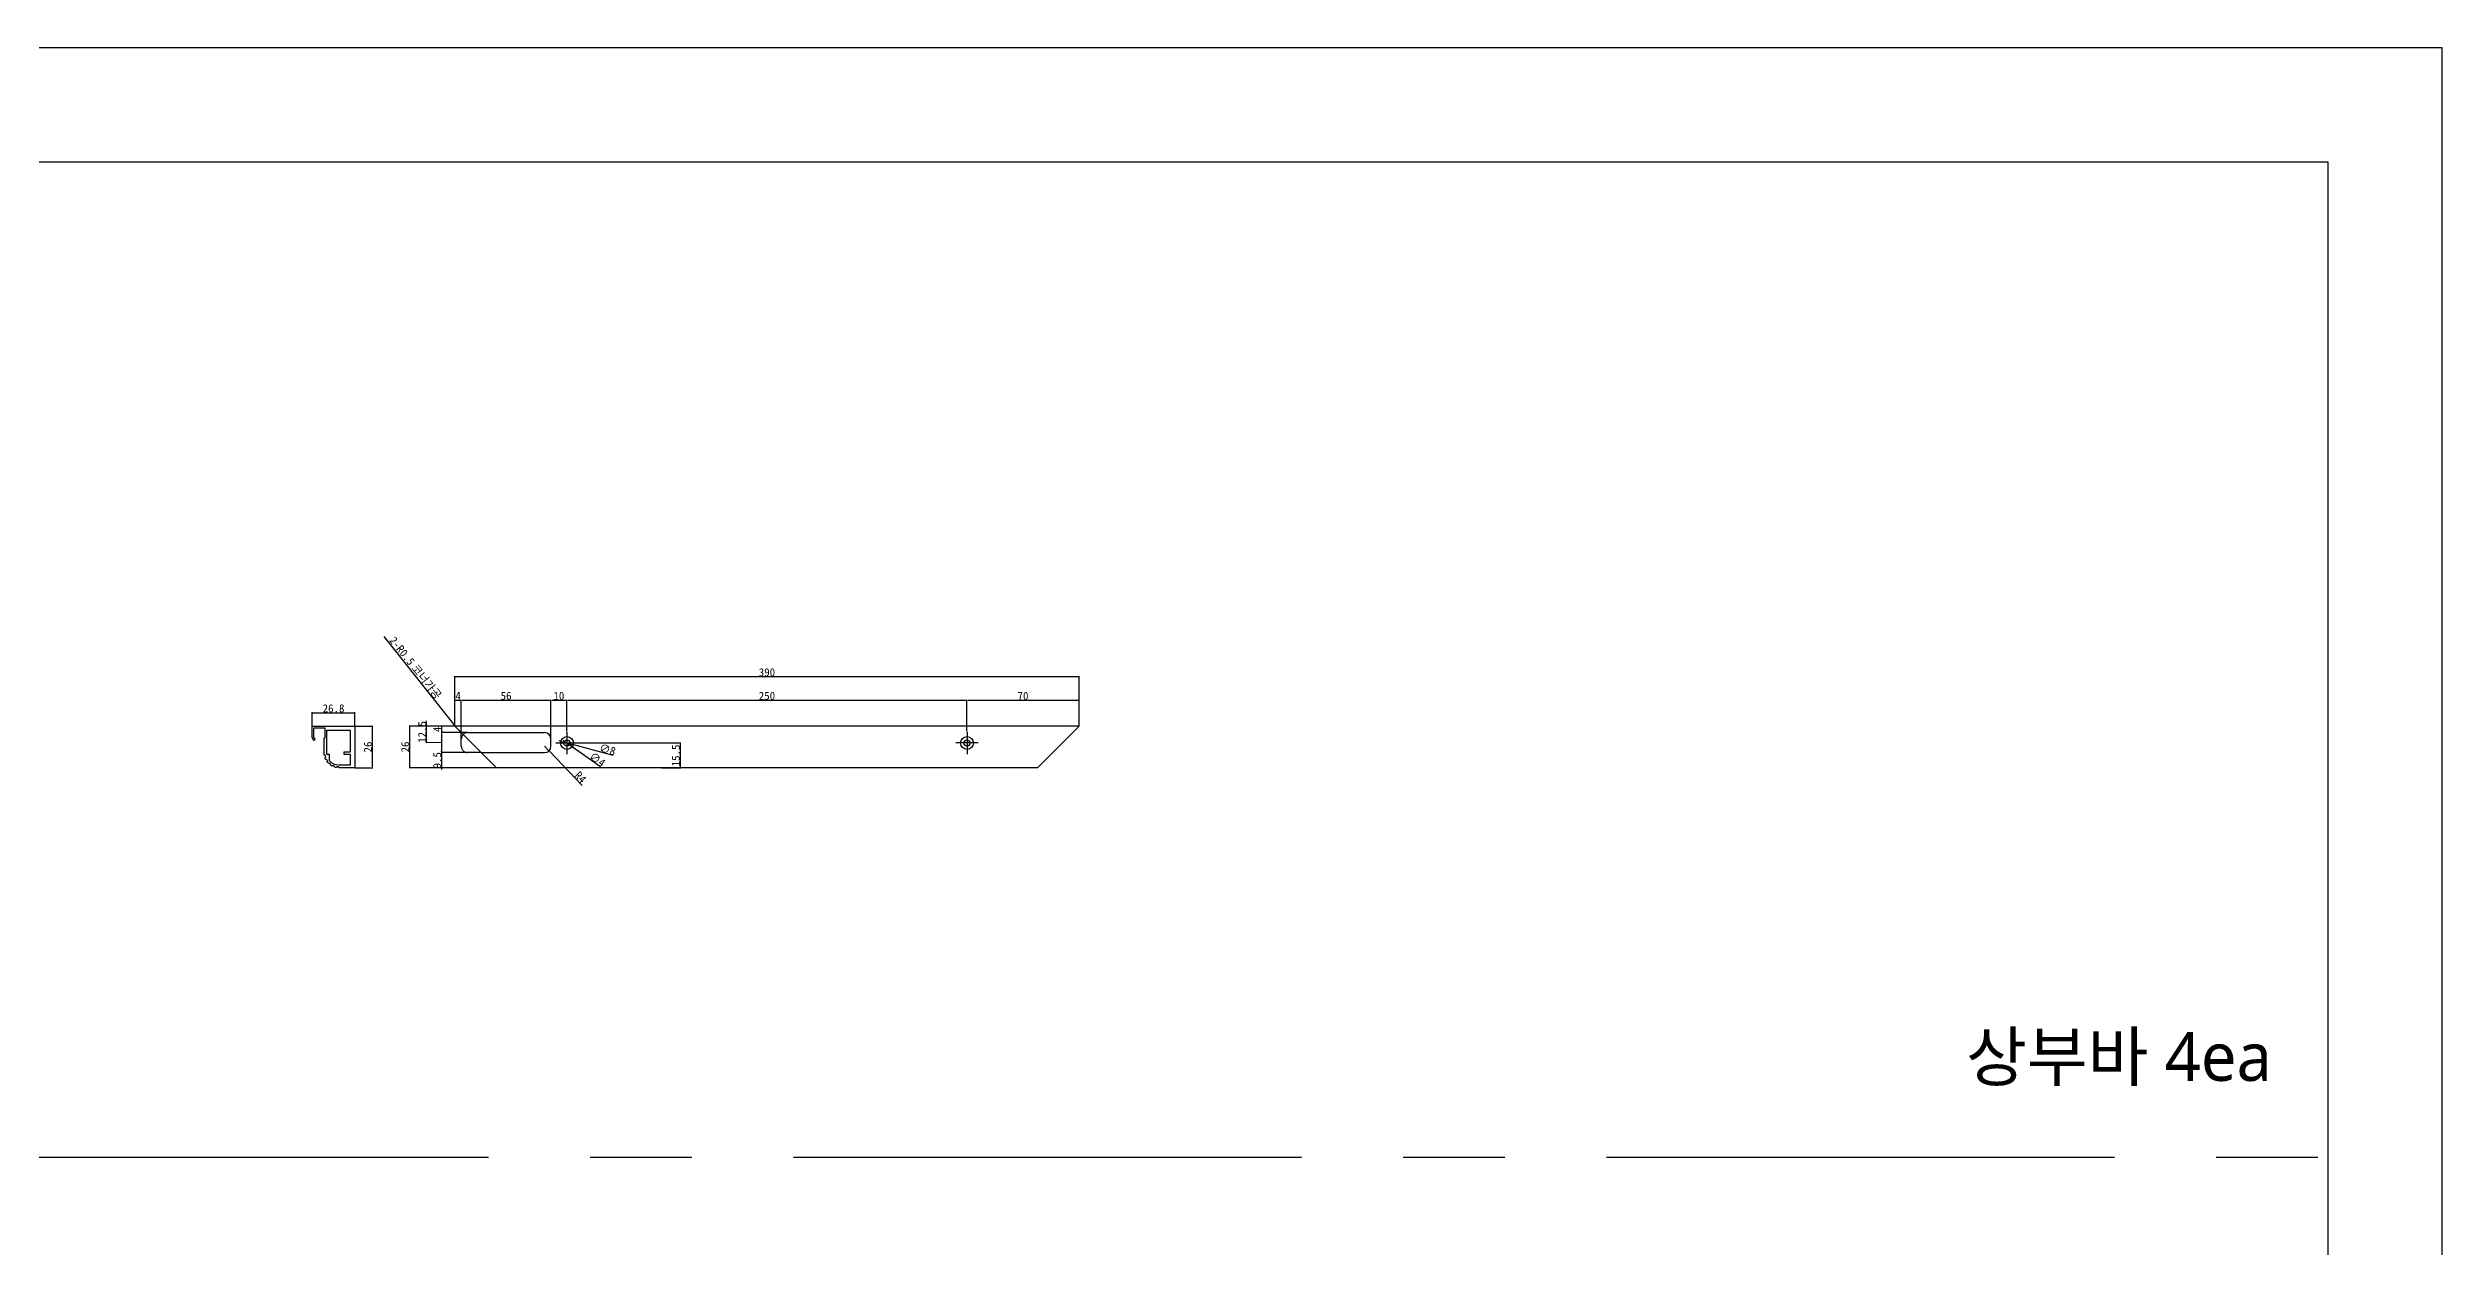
# Model space of a CAD drawing. Header units: millimetres. Extents: x -44117 to 256353, y -2095463 to 65325.
# Drawn here: x -8971 to -7475, y 61152 to 61900 of the extents above; entities that cross this region are included whole.
import ezdxf

# ---------------------------------------------------------------- set-up
doc = ezdxf.new("R2010")
doc.units = ezdxf.units.MM
doc.header["$LTSCALE"] = 10
doc.linetypes.add('CENTER', pattern=[50.8, 31.75, -6.35, 6.35, -6.35])
doc.linetypes.add('HIDDEN', pattern=[9.525, 6.35, -3.175])
doc.layers.add('cen', color=1, linetype='CENTER')
doc.layers.add('hid', color=8, linetype='HIDDEN')
doc.styles.add('고딕', font='')
doc.styles.get('고딕').set_extended_font_data('HYgtrE')
doc.dimstyles.new('hi01 a4 - 1scale', dxfattribs={"dimtxt": 5, "dimasz": 0.5, "dimexe": 0.3, "dimexo": 0.3, "dimgap": 0.2, "dimtad": 1, "dimdec": 1, "dimdsep": 46, "dimtxsty": 'Standard', "dimcen": 1, "dimclrd": 251, "dimclre": 251, "dimclrt": 3, "dimadec": 1, "dimazin": 2, "dimtfac": 1, "dimtdec": 1, "dimtix": 1, "dimtmove": 1, "dimatfit": 3, "dimfxl": 0, "dimarcsym": 0})

# ---------------------------------------------------------------- blocks, each defined once
blk = doc.blocks.new('*D916')
at = {"color": 251, "lineweight": -2, "transparency": 16777216}
for p, q in [((-8716.4, 61476.9), (-8716.4, 61493.1)), ((-8715.9, 61492.8), (-8712.9, 61492.8)), ((-8712.4, 61468.9), (-8712.4, 61493.1))]:
    blk.add_line(p, q, dxfattribs=at)
at = {"color": 251, "transparency": 16777216}
for points in [[(-8715.9, 61492.8), (-8715.9, 61492.7), (-8716.4, 61492.8)], [(-8712.9, 61492.8), (-8712.9, 61492.7), (-8712.4, 61492.8)]]:
    blk.add_solid(points, dxfattribs=at)
at = {"layer": 'Defpoints', "color": 0, "transparency": 16777216}
for p in [(-8712.4, 61492.8), (-8716.4, 61476.6), (-8712.4, 61468.6)]:
    blk.add_point(p, dxfattribs=at)
at = {"color": 3, "transparency": 16777216, "insert": (-8714.4, 61495.5), "char_height": 5, "attachment_point": 5}
blk.add_mtext('4', dxfattribs=at)
blk = doc.blocks.new('*D917')
at = {"color": 251, "lineweight": -2, "transparency": 16777216}
for p, q in [((-8712.4, 61476.9), (-8712.4, 61493.1)), ((-8711.9, 61492.8), (-8656.9, 61492.8)), ((-8656.4, 61468.9), (-8656.4, 61493.1))]:
    blk.add_line(p, q, dxfattribs=at)
at = {"color": 251, "transparency": 16777216}
for points in [[(-8711.9, 61492.8), (-8711.9, 61492.7), (-8712.4, 61492.8)], [(-8656.9, 61492.8), (-8656.9, 61492.7), (-8656.4, 61492.8)]]:
    blk.add_solid(points, dxfattribs=at)
at = {"layer": 'Defpoints', "color": 0, "transparency": 16777216}
for p in [(-8656.4, 61492.8), (-8712.4, 61476.6), (-8656.4, 61468.6)]:
    blk.add_point(p, dxfattribs=at)
at = {"color": 3, "transparency": 16777216, "insert": (-8684.4, 61495.5), "char_height": 5, "attachment_point": 5}
blk.add_mtext('56', dxfattribs=at)
blk = doc.blocks.new('*D919')
at = {"color": 251, "lineweight": -2, "transparency": 16777216}
for p, q in [((-8656.4, 61476.9), (-8656.4, 61493.1)), ((-8655.9, 61492.8), (-8646.9, 61492.8)), ((-8646.4, 61473.4), (-8646.4, 61493.1))]:
    blk.add_line(p, q, dxfattribs=at)
at = {"color": 251, "transparency": 16777216}
for points in [[(-8655.9, 61492.8), (-8655.9, 61492.7), (-8656.4, 61492.8)], [(-8646.9, 61492.8), (-8646.9, 61492.7), (-8646.4, 61492.8)]]:
    blk.add_solid(points, dxfattribs=at)
at = {"layer": 'Defpoints', "color": 0, "transparency": 16777216}
for p in [(-8646.4, 61492.8), (-8656.4, 61476.6), (-8646.4, 61473.1)]:
    blk.add_point(p, dxfattribs=at)
at = {"color": 3, "transparency": 16777216, "insert": (-8651.4, 61495.5), "char_height": 5, "attachment_point": 5}
blk.add_mtext('10', dxfattribs=at)
blk = doc.blocks.new('*D920')
at = {"color": 251, "lineweight": -2, "transparency": 16777216}
for p, q in [((-8646.4, 61473.4), (-8646.4, 61493.1)), ((-8645.9, 61492.8), (-8396.9, 61492.8)), ((-8396.4, 61473.4), (-8396.4, 61493.1))]:
    blk.add_line(p, q, dxfattribs=at)
at = {"color": 251, "transparency": 16777216}
for points in [[(-8645.9, 61492.8), (-8645.9, 61492.7), (-8646.4, 61492.8)], [(-8396.9, 61492.8), (-8396.9, 61492.7), (-8396.4, 61492.8)]]:
    blk.add_solid(points, dxfattribs=at)
at = {"layer": 'Defpoints', "color": 0, "transparency": 16777216}
for p in [(-8396.4, 61492.8), (-8646.4, 61473.1), (-8396.4, 61473.1)]:
    blk.add_point(p, dxfattribs=at)
at = {"color": 3, "transparency": 16777216, "insert": (-8521.4, 61495.5), "char_height": 5, "attachment_point": 5}
blk.add_mtext('250', dxfattribs=at)
blk = doc.blocks.new('*D921')
at = {"color": 251, "lineweight": -2, "transparency": 16777216}
for p, q in [((-8716.4, 61476.9), (-8716.4, 61507.8)), ((-8326.9, 61507.5), (-8715.9, 61507.5)), ((-8326.4, 61476.9), (-8326.4, 61507.8))]:
    blk.add_line(p, q, dxfattribs=at)
at = {"color": 251, "transparency": 16777216}
for points in [[(-8715.9, 61507.6), (-8715.9, 61507.4), (-8716.4, 61507.5)], [(-8326.9, 61507.6), (-8326.9, 61507.4), (-8326.4, 61507.5)]]:
    blk.add_solid(points, dxfattribs=at)
at = {"layer": 'Defpoints', "color": 0, "transparency": 16777216}
for p in [(-8716.4, 61507.5), (-8716.4, 61476.6), (-8326.4, 61476.6)]:
    blk.add_point(p, dxfattribs=at)
at = {"color": 3, "transparency": 16777216, "insert": (-8521.4, 61510.2), "char_height": 5, "attachment_point": 5}
blk.add_mtext('390', dxfattribs=at)
blk = doc.blocks.new('*D922')
at = {"color": 251, "lineweight": -2, "transparency": 16777216}
for p, q in [((-8396.4, 61476.9), (-8396.4, 61493.1)), ((-8395.9, 61492.8), (-8326.9, 61492.8)), ((-8326.4, 61476.9), (-8326.4, 61493.1))]:
    blk.add_line(p, q, dxfattribs=at)
at = {"color": 251, "transparency": 16777216}
for points in [[(-8395.9, 61492.8), (-8395.9, 61492.7), (-8396.4, 61492.8)], [(-8326.9, 61492.8), (-8326.9, 61492.7), (-8326.4, 61492.8)]]:
    blk.add_solid(points, dxfattribs=at)
at = {"layer": 'Defpoints', "color": 0, "transparency": 16777216}
for p in [(-8326.4, 61492.8), (-8396.4, 61476.6), (-8326.4, 61476.6)]:
    blk.add_point(p, dxfattribs=at)
at = {"color": 3, "transparency": 16777216, "insert": (-8361.4, 61495.5), "char_height": 5, "attachment_point": 5}
blk.add_mtext('70', dxfattribs=at)
blk = doc.blocks.new('*D923')
at = {"color": 251, "lineweight": -2, "transparency": 16777216}
for p, q in [((-8805.6, 61475.9), (-8805.6, 61485.3)), ((-8805.1, 61485), (-8779.3, 61485)), ((-8778.8, 61475.9), (-8778.8, 61485.3))]:
    blk.add_line(p, q, dxfattribs=at)
at = {"color": 251, "transparency": 16777216}
for points in [[(-8805.1, 61485.1), (-8805.1, 61484.9), (-8805.6, 61485)], [(-8779.3, 61485.1), (-8779.3, 61484.9), (-8778.8, 61485)]]:
    blk.add_solid(points, dxfattribs=at)
at = {"layer": 'Defpoints', "color": 0, "transparency": 16777216}
for p in [(-8805.6, 61475.6), (-8778.8, 61485), (-8778.8, 61475.6)]:
    blk.add_point(p, dxfattribs=at)
at = {"color": 3, "transparency": 16777216, "insert": (-8792.2, 61487.7), "char_height": 5, "attachment_point": 5}
blk.add_mtext('26.8', dxfattribs=at)
blk = doc.blocks.new('*D924')
at = {"color": 251, "lineweight": -2, "transparency": 16777216}
for p, q in [((-8779, 61476.6), (-8767.7, 61476.6)), ((-8768, 61476.1), (-8768, 61451.1)), ((-8779, 61450.6), (-8767.7, 61450.6))]:
    blk.add_line(p, q, dxfattribs=at)
at = {"color": 251, "transparency": 16777216}
for points in [[(-8768.1, 61476.1), (-8767.9, 61476.1), (-8768, 61476.6)], [(-8768.1, 61451.1), (-8767.9, 61451.1), (-8768, 61450.6)]]:
    blk.add_solid(points, dxfattribs=at)
at = {"layer": 'Defpoints', "color": 0, "transparency": 16777216}
for p in [(-8779.3, 61476.6), (-8779.3, 61450.6), (-8768, 61450.6)]:
    blk.add_point(p, dxfattribs=at)
at = {"color": 3, "transparency": 16777216, "insert": (-8770.7, 61463.6), "char_height": 5, "attachment_point": 5, "rotation": 90}
blk.add_mtext('26', dxfattribs=at)
blk = doc.blocks.new('*D925')
at = {"color": 251, "lineweight": -2, "transparency": 16777216}
for p, q in [((-8716.7, 61476.6), (-8725, 61476.6)), ((-8708.7, 61472.6), (-8725, 61472.6)), ((-8724.7, 61476.1), (-8724.7, 61473.1))]:
    blk.add_line(p, q, dxfattribs=at)
at = {"color": 251, "transparency": 16777216}
for points in [[(-8724.8, 61476.1), (-8724.7, 61476.1), (-8724.7, 61476.6)], [(-8724.8, 61473.1), (-8724.7, 61473.1), (-8724.7, 61472.6)]]:
    blk.add_solid(points, dxfattribs=at)
at = {"layer": 'Defpoints', "color": 0, "transparency": 16777216}
for p in [(-8724.7, 61472.6), (-8716.4, 61476.6), (-8708.4, 61472.6)]:
    blk.add_point(p, dxfattribs=at)
at = {"color": 3, "transparency": 16777216, "insert": (-8727.4, 61474.6), "char_height": 5, "attachment_point": 5, "rotation": 90}
blk.add_mtext('4', dxfattribs=at)
blk = doc.blocks.new('*D926')
at = {"color": 251, "lineweight": -2, "transparency": 16777216}
for p, q in [((-8734.1, 61466.1), (-8734.1, 61479.9)), ((-8708.7, 61472.6), (-8725, 61472.6)), ((-8724.7, 61466.3), (-8734.1, 61466.1)), ((-8700.2, 61460.1), (-8725, 61460.1)), ((-8724.7, 61472.1), (-8724.7, 61460.6))]:
    blk.add_line(p, q, dxfattribs=at)
at = {"color": 251, "transparency": 16777216}
for points in [[(-8724.8, 61472.1), (-8724.7, 61472.1), (-8724.7, 61472.6)], [(-8724.8, 61460.6), (-8724.7, 61460.6), (-8724.7, 61460.1)]]:
    blk.add_solid(points, dxfattribs=at)
at = {"layer": 'Defpoints', "color": 0, "transparency": 16777216}
for p in [(-8708.4, 61472.6), (-8724.7, 61460.1), (-8699.9, 61460.1)]:
    blk.add_point(p, dxfattribs=at)
at = {"color": 3, "transparency": 16777216, "insert": (-8736.8, 61473), "char_height": 5, "attachment_point": 5, "rotation": 90}
blk.add_mtext('12.5', dxfattribs=at)
blk = doc.blocks.new('*D927')
at = {"color": 251, "lineweight": -2, "transparency": 16777216}
for p, q in [((-8700.2, 61460.1), (-8725, 61460.1)), ((-8724.7, 61460.6), (-8724.7, 61461.1)), ((-8724.7, 61460.1), (-8724.7, 61450.6)), ((-8690.7, 61450.6), (-8725, 61450.6)), ((-8724.7, 61450.1), (-8724.7, 61449.6))]:
    blk.add_line(p, q, dxfattribs=at)
at = {"color": 251, "transparency": 16777216}
for points in [[(-8724.8, 61460.6), (-8724.7, 61460.6), (-8724.7, 61460.1)], [(-8724.8, 61450.1), (-8724.7, 61450.1), (-8724.7, 61450.6)]]:
    blk.add_solid(points, dxfattribs=at)
at = {"layer": 'Defpoints', "color": 0, "transparency": 16777216}
for p in [(-8699.9, 61460.1), (-8724.7, 61450.6), (-8690.4, 61450.6)]:
    blk.add_point(p, dxfattribs=at)
at = {"color": 3, "transparency": 16777216, "insert": (-8727.4, 61455.3), "char_height": 5, "attachment_point": 5, "rotation": 90}
blk.add_mtext('9.5', dxfattribs=at)
blk = doc.blocks.new('*D928')
at = {"color": 251, "lineweight": -2, "transparency": 16777216}
for p, q in [((-8716.7, 61476.6), (-8745, 61476.6)), ((-8744.7, 61476.1), (-8744.7, 61451.1)), ((-8690.7, 61450.6), (-8745, 61450.6))]:
    blk.add_line(p, q, dxfattribs=at)
at = {"color": 251, "transparency": 16777216}
for points in [[(-8744.8, 61476.1), (-8744.7, 61476.1), (-8744.7, 61476.6)], [(-8744.8, 61451.1), (-8744.7, 61451.1), (-8744.7, 61450.6)]]:
    blk.add_solid(points, dxfattribs=at)
at = {"layer": 'Defpoints', "color": 0, "transparency": 16777216}
for p in [(-8716.4, 61476.6), (-8744.7, 61450.6), (-8690.4, 61450.6)]:
    blk.add_point(p, dxfattribs=at)
at = {"color": 3, "transparency": 16777216, "insert": (-8747.4, 61463.6), "char_height": 5, "attachment_point": 5, "rotation": 90}
blk.add_mtext('26', dxfattribs=at)
blk = doc.blocks.new('*D929')
at = {"color": 251, "lineweight": -2, "transparency": 16777216}
for p, q in [((-8660.4, 61464.1), (-8657.6, 61461.2)), ((-8636.8, 61439.6), (-8657.2, 61460.9))]:
    blk.add_line(p, q, dxfattribs=at)
at = {"color": 251, "transparency": 16777216}
blk.add_solid([(-8657.2, 61460.9), (-8657.3, 61460.8), (-8657.6, 61461.2)], dxfattribs=at)
at = {"layer": 'Defpoints', "color": 0, "transparency": 16777216}
for p in [(-8660.4, 61464.1), (-8657.6, 61461.2)]:
    blk.add_point(p, dxfattribs=at)
at = {"color": 3, "transparency": 16777216, "insert": (-8637.9, 61444.7), "char_height": 5, "attachment_point": 5, "rotation": 313.9845}
blk.add_mtext('R4', dxfattribs=at)
blk = doc.blocks.new('*D930')
at = {"color": 251, "lineweight": -2, "transparency": 16777216}
for p, q in [((-8650.7, 61467.3), (-8651.2, 61467.4)), ((-8650.2, 61467.1), (-8642.5, 61465)), ((-8617.5, 61458.2), (-8642, 61464.9))]:
    blk.add_line(p, q, dxfattribs=at)
at = {"color": 251, "transparency": 16777216}
for points in [[(-8650.7, 61467.4), (-8650.7, 61467.2), (-8650.2, 61467.1)], [(-8642, 61465), (-8642, 61464.8), (-8642.5, 61465)]]:
    blk.add_solid(points, dxfattribs=at)
at = {"layer": 'Defpoints', "color": 0, "transparency": 16777216}
for p in [(-8650.2, 61467.1), (-8642.5, 61465)]:
    blk.add_point(p, dxfattribs=at)
at = {"color": 3, "transparency": 16777216, "insert": (-8621, 61462), "char_height": 5, "attachment_point": 5, "rotation": 344.7203}
blk.add_mtext('∅8', dxfattribs=at)
blk = doc.blocks.new('*D931')
at = {"color": 251, "lineweight": -2, "transparency": 16777216}
for p, q in [((-8648.4, 61467.5), (-8648.8, 61467.8)), ((-8648, 61467.2), (-8644.7, 61464.9)), ((-8625.3, 61451.1), (-8644.3, 61464.6))]:
    blk.add_line(p, q, dxfattribs=at)
at = {"color": 251, "transparency": 16777216}
for points in [[(-8648.4, 61467.6), (-8648.5, 61467.5), (-8648, 61467.2)], [(-8644.3, 61464.7), (-8644.4, 61464.6), (-8644.7, 61464.9)]]:
    blk.add_solid(points, dxfattribs=at)
at = {"layer": 'Defpoints', "color": 0, "transparency": 16777216}
for p in [(-8648, 61467.2), (-8644.7, 61464.9)]:
    blk.add_point(p, dxfattribs=at)
at = {"color": 3, "transparency": 16777216, "insert": (-8627.3, 61455.8), "char_height": 5, "attachment_point": 5, "rotation": 324.5302}
blk.add_mtext('∅4', dxfattribs=at)
blk = doc.blocks.new('*D932')
at = {"color": 251, "lineweight": -2, "transparency": 16777216}
for p, q in [((-8639.1, 61466.1), (-8575.3, 61466.1)), ((-8575.6, 61465.6), (-8575.6, 61451.1)), ((-8587.2, 61450.6), (-8575.3, 61450.6))]:
    blk.add_line(p, q, dxfattribs=at)
at = {"color": 251, "transparency": 16777216}
for points in [[(-8575.7, 61465.6), (-8575.5, 61465.6), (-8575.6, 61466.1)], [(-8575.7, 61451.1), (-8575.5, 61451.1), (-8575.6, 61450.6)]]:
    blk.add_solid(points, dxfattribs=at)
at = {"layer": 'Defpoints', "color": 0, "transparency": 16777216}
for p in [(-8639.4, 61466.1), (-8587.5, 61450.6), (-8575.6, 61450.6)]:
    blk.add_point(p, dxfattribs=at)
at = {"color": 3, "transparency": 16777216, "insert": (-8578.3, 61458.3), "char_height": 5, "attachment_point": 5, "rotation": 90}
blk.add_mtext('15.5', dxfattribs=at)
blk = doc.blocks.new('*D918')
at = {"color": 251, "lineweight": -2, "transparency": 16777216}
for p, q in [((-8760.7, 61532.6), (-8716.5, 61476.9)), ((-8715.9, 61476.1), (-8716.2, 61476.5))]:
    blk.add_line(p, q, dxfattribs=at)
at = {"color": 251, "transparency": 16777216}
blk.add_solid([(-8716.4, 61476.9), (-8716.6, 61476.8), (-8716.2, 61476.5)], dxfattribs=at)
at = {"layer": 'Defpoints', "color": 0, "transparency": 16777216}
for p in [(-8716.2, 61476.5), (-8715.9, 61476.1)]:
    blk.add_point(p, dxfattribs=at)
at = {"color": 3, "transparency": 16777216, "insert": (-8741.2, 61512.9), "char_height": 5, "attachment_point": 5, "rotation": 308.4076}
blk.add_mtext('2-R0.5{\\f굴림|b0|i0|c129|p50; 코너가공}', dxfattribs=at)
blk = doc.blocks.new('a4 1scale')
for points in [[(-15154.83, -4509.61), (-14857.83, -4509.61), (-14857.83, -4299.61), (-15154.83, -4299.61)], [(-15144.83, -4499.61), (-14867.83, -4499.61), (-14867.83, -4309.61), (-15144.83, -4309.61)]]:
    blk.add_lwpolyline(points, close=True)

msp = doc.modelspace()

# ---------------------------------------------------------------- linework, layer by layer
for p, q in [((-8326.36849, 61476.58805), (-8716.36849, 61476.58805)), ((-8716.36849, 61476.58805), (-8690.37103, 61450.59058)), ((-8708.36849, 61472.58805), (-8660.36849, 61472.58805)), ((-8326.36849, 61476.58805), (-8352.36596, 61450.59058)), ((-8699.86849, 61460.08805), (-8660.36849, 61460.08805)), ((-8656.36849, 61464.08805), (-8656.36849, 61468.58805)), ((-8352.36596, 61450.59058), (-8690.37103, 61450.59058))]:
    msp.add_line(p, q)
for points in [[(-8778.84802, 61476.08805), (-8778.84802, 61451.09058, -0.4142135624), (-8779.34802, 61450.59058), (-8788.54639, 61450.59058, -0.4142135624), (-8788.84639, 61450.89058), (-8788.84639, 61450.89564, 0.4043730092), (-8789.13628, 61451.19547, -0.022416536), (-8789.90465, 61451.25594, 0.4043730092), (-8790.23787, 61451.00515, -0.424123069), (-8790.59107, 61450.75753, -0.022416536), (-8791.3928, 61450.95001, -0.424123069), (-8791.59508, 61451.33099, 0.4043730092), (-8791.77813, 61451.70573, -0.022416536), (-8792.4902, 61452.00068, 0.4043730092), (-8792.88461, 61451.86513, -0.424123069), (-8793.29704, 61451.73877, -0.022416536), (-8794.00006, 61452.16958, -0.424123069), (-8794.07471, 61452.59442, 0.4043730092), (-8794.133, 61453.00738, -0.022416536), (-8794.71907, 61453.50794, 0.4043730092), (-8795.13607, 61453.50091, -0.4241230691), (-8795.56736, 61453.50818, -0.022416536), (-8796.10284, 61454.13515, -0.424123069), (-8796.04255, 61454.56227, 0.4043730092), (-8795.97038, 61454.97303, -0.022416536), (-8796.37309, 61455.63019, 0.4043730092), (-8796.77184, 61455.75237, -0.424123069), (-8797.17978, 61455.89256, -0.022416536), (-8797.49531, 61456.65431, -0.4241230691), (-8797.30599, 61457.0419, 0.4043730092), (-8797.11041, 61457.41025, -0.022416536), (-8797.29034, 61458.15969, 0.4043730092), (-8797.63182, 61458.39911, -0.424123069), (-8797.97647, 61458.6585, -0.0308511276), (-8798.04639, 61459.79058), (-8798.04639, 61469.08805, -0.4142135624), (-8797.74639, 61469.38805), (-8797.64639, 61469.38805, 0.4142135624), (-8797.44639, 61469.58805), (-8797.44639, 61475.08805, 0.4142135624), (-8797.74639, 61475.38805), (-8804.34639, 61475.38805, 0.4142135624), (-8804.64639, 61475.08805), (-8804.64639, 61469.58805, 0.4142135624), (-8804.44639, 61469.38805), (-8804.34639, 61469.38805, -0.4142135624), (-8804.04639, 61469.08805), (-8804.04639, 61467.88805, -0.855700792), (-8804.63205, 61467.79642), (-8805.64639, 61469.63746), (-8805.64639, 61475.58805, -0.4142135624), (-8804.64639, 61476.58805), (-8779.34802, 61476.58805, -0.4142135623), (-8778.84802, 61476.08805)], [(-8794.64639, 61458.88805), (-8796.44639, 61458.88805), (-8796.44639, 61474.08805), (-8781.84639, 61474.08805), (-8781.84639, 61460.38805), (-8785.64639, 61460.38805, 0.4142135624), (-8785.84639, 61460.18805), (-8785.84639, 61459.28805, 0.4142135624), (-8785.64639, 61459.08805), (-8781.84639, 61459.08805), (-8781.84639, 61452.19058), (-8788.84639, 61452.19058, -0.2205202393), (-8794.64639, 61454.87937), (-8794.64639, 61458.88805)]]:
    msp.add_lwpolyline(points, format="xyb", close=True)
for centre, radius in [((-8646.36849, 61466.08805), 4), ((-8646.36849, 61466.08805), 2), ((-8396.36849, 61466.08805), 4), ((-8396.36849, 61466.08805), 2)]:
    msp.add_circle(centre, radius)
for centre, start, end in [((-8708.36849, 61468.58805), 90, 135), ((-8660.36849, 61468.58805), 0, 90), ((-8660.36849, 61464.08805), 270, 0)]:
    msp.add_arc(centre, 4, start, end)
at = {"layer": 'cen'}
for p, q in [((-8646.36849, 61473.08805), (-8646.36849, 61459.08805)), ((-8396.36849, 61473.08805), (-8396.36849, 61459.08805)), ((-8653.36849, 61466.08805), (-8639.36849, 61466.08805)), ((-8389.36849, 61466.08805), (-8403.36849, 61466.08805)), ((-9520.88089, 61207.24241), (-7545.95745, 61207.24241))]:
    msp.add_line(p, q, dxfattribs=at)
at = {"layer": 'hid'}
for p, q in [((-8712.36849, 61464.08805), (-8712.36849, 61468.58805)), ((-8699.86849, 61460.08805), (-8708.36849, 61460.08805))]:
    msp.add_line(p, q, dxfattribs=at)
for centre, start, end in [((-8708.36849, 61468.58805), 135, 180), ((-8708.36849, 61464.08805), 180, 270)]:
    msp.add_arc(centre, 4, start, end, dxfattribs=at)

# ---------------------------------------------------------------- block references
at = {"color": 1, "xscale": 7.1296875, "yscale": 7.1296875, "zscale": 7.1296875}
msp.add_blockref('a4 1scale', (98457.02373, 92555.23621), dxfattribs=at)

# ---------------------------------------------------------------- texts
at = {"color": 142, "insert": (-7676.56707, 61268.50502), "char_height": 30.2674587, "width": 876.8281441, "attachment_point": 5, "style": '고딕'}
msp.add_mtext('{\\fMalgun Gothic|b0|i0|c129|p50;상부바 4ea}', dxfattribs=at)

# ---------------------------------------------------------------- dimensions: what is measured, and where the dimension line sits
dim = msp.add_radius_dim(center=(-8715.86849, 61476.08805), mpoint=(-8716.17912, 61476.47986), text='2-<>{\\f굴림|b0|i0|c129|p50; 코너가공}', dimstyle='hi01 a4 - 1scale', override={"dimtxsty": 'Standard'})
dim.commit()
dim.dimension.update_dxf_attribs({"geometry": '*D918', "text_midpoint": (-8743.55632, 61511.01191), "dimtype": 164})
for base, p1, p2, picture, middle in [((-8716.36849, 61507.47972), (-8326.36849, 61476.58805), (-8716.36849, 61476.58805), '*D921', (-8521.36849, 61510.17972)), ((-8778.84802, 61485.01062), (-8805.64639, 61475.58805), (-8778.84802, 61475.58805), '*D923', (-8792.2472, 61487.71062)), ((-8396.36849, 61492.7588), (-8646.36849, 61473.08805), (-8396.36849, 61473.08805), '*D920', (-8521.36849, 61495.4588)), ((-8326.36849, 61492.7588), (-8396.36849, 61476.58805), (-8326.36849, 61476.58805), '*D922', (-8361.36849, 61495.4588))]:
    dim = msp.add_linear_dim(base=base, p1=p1, p2=p2, dimstyle='hi01 a4 - 1scale')
    dim.commit()
    dim.dimension.update_dxf_attribs({"geometry": picture, "text_midpoint": middle})
for base, p1, p2, angle, picture, middle in [((-8712.36849, 61492.7588), (-8716.36849, 61476.58805), (-8712.36849, 61468.58805), 180, '*D916', (-8714.36849, 61495.4588)), ((-8656.36849, 61492.7588), (-8712.36849, 61476.58805), (-8656.36849, 61468.58805), 180, '*D917', (-8684.36849, 61495.4588)), ((-8646.36849, 61492.7588), (-8656.36849, 61476.58805), (-8646.36849, 61473.08805), 180, '*D919', (-8651.36849, 61495.4588)), ((-8768.02453, 61450.59058), (-8779.34802, 61476.58805), (-8779.34802, 61450.59058), 90, '*D924', (-8770.72453, 61463.58932)), ((-8744.73523, 61450.59058), (-8716.36849, 61476.58805), (-8690.37103, 61450.59058), 90, '*D928', (-8747.43523, 61463.58932)), ((-8724.74967, 61472.58805), (-8716.36849, 61476.58805), (-8708.36849, 61472.58805), 90, '*D925', (-8727.44967, 61474.58805)), ((-8724.74967, 61450.59058), (-8699.86849, 61460.08805), (-8690.37103, 61450.59058), 90, '*D927', (-8727.44967, 61455.33932)), ((-8575.60733, 61450.59058), (-8639.36849, 61466.08805), (-8587.54315, 61450.59058), 90, '*D932', (-8578.30733, 61458.33932))]:
    dim = msp.add_linear_dim(base=base, p1=p1, p2=p2, angle=angle, dimstyle='hi01 a4 - 1scale')
    dim.commit()
    dim.dimension.update_dxf_attribs({"geometry": picture, "text_midpoint": middle})
dim = msp.add_linear_dim(base=(-8724.74967, 61460.08805), p1=(-8708.36849, 61472.58805), p2=(-8699.86849, 61460.08805), angle=90, dimstyle='hi01 a4 - 1scale')
dim.commit()
dim.dimension.update_dxf_attribs({"geometry": '*D926', "text_midpoint": (-8734.07626, 61466.33805), "dimtype": 160})
dim = msp.add_radius_dim(center=(-8660.36849, 61464.08805), mpoint=(-8657.59064, 61461.20994), dimstyle='hi01 a4 - 1scale')
dim.commit()
dim.dimension.update_dxf_attribs({"geometry": '*D929', "text_midpoint": (-8639.811, 61442.78861), "dimtype": 164})
for p1, p2, picture, middle in [((-8650.2271, 61467.14218), (-8642.50989, 61465.03392), '*D930', (-8621.71296, 61459.35243)), ((-8647.99734, 61467.2486), (-8644.73965, 61464.9275), '*D931', (-8628.81894, 61453.58403))]:
    dim = msp.add_diameter_dim_2p(p1=p1, p2=p2, dimstyle='hi01 a4 - 1scale')
    dim.commit()
    dim.dimension.update_dxf_attribs({"geometry": picture, "text_midpoint": middle, "dimtype": 163})

doc.saveas('drawing.dxf')
